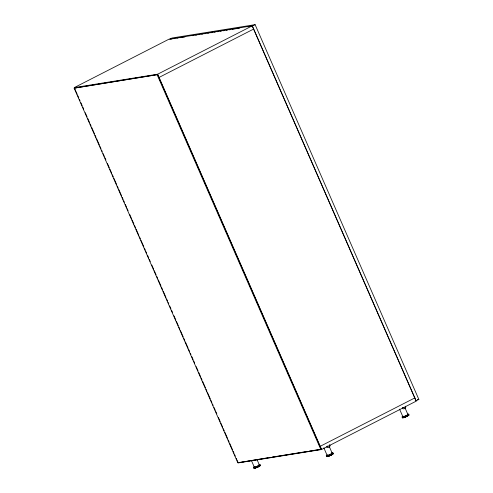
<?xml version="1.0" encoding="UTF-8"?>
<svg xmlns="http://www.w3.org/2000/svg" width="493" height="493" viewBox="0 0 493 493"><rect width="100%" height="100%" fill="white"/><g stroke="black" fill="none" stroke-linecap="round" stroke-linejoin="round"><path stroke-width="0.74" d="M329.885 445.191L329.534 444.92M75.7 90.817L74.289 87.6L168.933 39.206L252.293 25.815L416.258 401.123L321.615 449.517L238.261 462.909L237.139 460.339M169.752 39.163L172.02 37.998L213.438 31.349L210.597 32.797M74.147 88.173L157.631 74.591L321.288 449.191L320.814 449.431L237.805 462.767L74.147 88.173L157.631 74.591M74.289 87.6L157.649 74.209L252.293 25.815M252.274 26.104L255.115 24.65L418.853 399.422L416.012 400.877L252.274 26.104L250.771 26.345M159.054 77.426L253.698 29.032M237.805 462.767L267.711 457.8M320.21 446.301L414.853 397.906M403.077 407.766L403.477 407.612M327.481 446.411C328.209 446.455 327.29 445.475 327.74 446.313M255.115 24.65L213.697 31.305L210.862 32.754L212.366 32.513M170.689 39.212L172.193 38.965M173.702 38.725L175.206 38.485M176.716 38.244L178.219 37.998M179.723 37.758L184.998 36.913M192.529 35.699L194.032 35.459M195.536 35.219L197.046 34.978M198.55 34.732L200.053 34.492M201.563 34.251L203.067 34.005M204.577 33.764L206.08 33.524M207.584 33.284L209.094 33.037M213.876 32.273L215.379 32.033M216.883 31.786L218.393 31.546M219.896 31.305L221.4 31.059M222.91 30.819L224.414 30.578M225.923 30.338L227.427 30.091M228.931 29.851L230.441 29.611M231.944 29.37L239.475 28.156M247.757 26.825L249.261 26.585M417.343 399.669L418.853 399.422M269.221 457.553L270.725 457.313M272.235 457.066L307.7 451.372M309.21 451.132L321.288 449.191M405.456 406.201C407.101 407.921 402.522 410.299 402.3 407.81M404.895 407.612L407.89 414.459M403.04 407.335L403.2 407.693M399.552 409.128L402.849 416.665M329.743 444.914C331.395 446.64 326.81 449 326.588 446.529M329.182 446.325L332.177 453.178M323.839 447.847L327.13 455.384M157.649 74.209L321.615 449.517M157.156 74.837L320.814 449.431M257.229 460.086L259.324 464.881M251.59 460.924L254.283 467.087M76.008 91.519L77.241 94.342M77.857 95.753L78.781 97.867M79.398 99.278L80.014 100.689M80.938 102.809L82.171 105.625M82.787 107.036L83.711 109.156M85.252 112.681L87.101 116.915M87.717 118.326L89.566 122.554M90.182 123.965L91.106 126.085M91.723 127.49L94.496 133.843M95.112 135.248L96.036 137.368M96.653 138.779L99.426 145.127M100.042 146.538L100.966 148.652M101.583 150.063L102.199 151.474M103.123 153.588L104.356 156.41M104.972 157.822L105.896 159.935M107.437 163.46L109.286 167.694M109.902 169.105L111.751 173.339M112.367 174.75L113.291 176.864M113.908 178.275L116.681 184.622M117.297 186.034L118.221 188.147M118.838 189.559L121.611 195.906M122.227 197.317L123.151 199.437M123.768 200.842L124.384 202.253M125.308 204.373L126.541 207.189M127.157 208.601L128.081 210.721M129.622 214.245L131.471 218.479M132.087 219.89L133.936 224.118M134.552 225.529L135.476 227.649M136.093 229.06L138.866 235.407M139.482 236.813L140.406 238.932M141.023 240.344L143.796 246.691M144.412 248.102L145.336 250.216M145.953 251.627L146.569 253.038M147.493 255.152L148.726 257.975M149.342 259.386L150.266 261.5M151.807 265.031L153.656 269.258M154.272 270.669L156.121 274.903M156.737 276.314L157.661 278.428M158.278 279.839L161.051 286.186M161.667 287.598L162.591 289.711M163.208 291.123L165.981 297.47M166.597 298.881L167.521 301.001M168.138 302.412L168.754 303.817M169.678 305.937L170.911 308.76M171.527 310.165L172.451 312.285M173.992 315.81L175.841 320.043M176.457 321.454L178.306 325.682M178.922 327.093L179.846 329.213M180.463 330.624L183.236 336.972M183.852 338.383L184.783 340.497M185.399 341.908L188.172 348.255M188.788 349.666L189.713 351.78M190.329 353.191L190.945 354.603M191.869 356.716L193.102 359.539M193.718 360.95L194.643 363.064M196.183 366.595L198.032 370.822M198.648 372.233L200.497 376.467M201.113 377.878L202.038 379.992M202.654 381.403L205.427 387.751M206.043 389.162L206.968 391.276M207.584 392.687L210.357 399.034M210.973 400.445L211.898 402.565M212.514 403.977L213.13 405.382M214.054 407.501L215.287 410.324M215.903 411.735L216.828 413.849M218.368 417.374L220.217 421.607M220.833 423.019L222.682 427.246M223.298 428.657L224.223 430.777M224.839 432.188L227.612 438.536M228.228 439.947L229.153 442.061M229.769 443.472L232.542 449.819M233.158 451.231L234.083 453.344M234.699 454.756L235.315 456.167M236.239 458.28L236.856 459.692M332.3 454.306A2.557 0.32 -23.6 0 1 329.657 455.686M329.398 455.785A2.557 0.32 -23.6 0 1 328.135 456.198A2.755 0.345 -23.6 0 0 329.312 455.742M332.171 454.287A2.557 0.32 -23.6 0 1 331.573 454.675M331.364 454.786A2.557 0.32 -23.6 0 1 330.661 455.138M330.402 455.261A2.557 0.32 -23.6 0 1 329.614 455.594M329.114 455.791A2.557 0.32 -23.6 0 1 328.098 456.105M332.535 454.041A2.755 0.345 -23.6 0 1 332.535 454.17M332.381 454.318A2.755 0.345 -23.6 0 1 328.165 456.228M327.987 456.271A2.755 0.345 -23.6 0 1 327.525 456.278M332.22 454.318A2.755 0.345 -23.6 0 1 329.589 455.637M331.635 453.018A3.734 0.468 -23.6 0 1 332.381 453.424A3.734 0.468 -23.6 0 1 327.469 455.612A3.734 0.468 -23.6 0 1 327.093 455.039M332.966 453.461A3.734 0.468 -23.6 0 1 330.353 455.335A3.734 0.468 -23.6 0 1 326.668 456.265M333.04 453.702A3.537 0.444 -23.6 0 1 330.051 455.655A3.537 0.444 -23.6 0 1 327.038 456.278M331.536 453.221A2.755 0.345 -23.6 0 1 330.359 454.343A2.755 0.345 -23.6 0 1 327.161 455.285M327.592 454.947A2.755 0.345 -23.6 0 1 327.765 454.842M331.111 453.35A2.755 0.345 -23.6 0 1 331.333 453.277M259.25 466.162A2.557 0.32 -23.6 0 1 257.592 467.05M257.334 467.167A2.557 0.32 -23.6 0 1 255.146 467.925A2.755 0.345 -23.6 0 0 255.941 467.641M259.071 466.168A2.557 0.32 -23.6 0 1 258.517 466.489M258.295 466.606A2.557 0.32 -23.6 0 1 257.556 466.963M257.291 467.081A2.557 0.32 -23.6 0 1 255.103 467.839M259.583 465.645A2.755 0.345 -23.6 0 1 259.583 465.848M259.219 466.119A2.755 0.345 -23.6 0 1 258.622 466.464M258.381 466.594A2.755 0.345 -23.6 0 1 257.586 466.976M257.303 467.099A2.755 0.345 -23.6 0 1 256.194 467.549M259.528 465.731A2.755 0.345 -23.6 0 1 259.528 466.021M259.41 466.113A2.755 0.345 -23.6 0 1 258.659 466.557M258.418 466.68A2.755 0.345 -23.6 0 1 255.14 467.98M259.084 464.628A3.734 0.468 -23.6 0 1 259.281 465.275A3.734 0.468 -23.6 0 1 254.339 467.395A3.734 0.468 -23.6 0 1 254.517 466.588M260.113 465.164A3.734 0.468 -23.6 0 1 257.124 467.204A3.734 0.468 -23.6 0 1 254.111 467.74M260.033 465.423A3.537 0.444 -23.6 0 1 257.383 467.278A3.537 0.444 -23.6 0 1 254.191 467.98M259.016 464.856A2.755 0.345 -23.6 0 1 258.344 465.62A2.755 0.345 -23.6 0 1 255.054 467.007A2.755 0.345 -23.6 0 1 254.739 466.649M407.921 415.396A2.557 0.32 -23.6 0 1 407.927 415.661A2.755 0.345 -23.6 0 0 408.278 415.352M407.674 415.839A2.557 0.32 -23.6 0 1 406.898 416.277M406.657 416.394A2.557 0.32 -23.6 0 1 405.893 416.745A2.755 0.345 -23.6 0 0 406.731 416.388M403.502 417.331A2.557 0.32 -23.6 0 0 405.628 416.862A2.755 0.345 -23.6 0 1 403.422 417.318A2.557 0.32 -23.6 0 0 403.97 417.349M408.062 415.346A2.557 0.32 -23.6 0 1 407.976 415.5M407.471 415.852A2.557 0.32 -23.6 0 1 407.082 416.067M406.62 416.302A2.557 0.32 -23.6 0 1 406.115 416.542M405.332 416.881A2.557 0.32 -23.6 0 1 404.587 417.158M408.21 415.365A2.755 0.345 -23.6 0 1 407.933 415.599M407.606 415.809A2.755 0.345 -23.6 0 1 406.947 416.172M406.688 416.302A2.755 0.345 -23.6 0 1 405.862 416.684M405.585 416.801A2.755 0.345 -23.6 0 1 404.5 417.22M404.26 417.3A2.755 0.345 -23.6 0 1 403.292 417.306M407.643 415.901A2.755 0.345 -23.6 0 1 406.984 416.258M407.347 414.299A3.734 0.468 -23.6 0 1 408.013 414.755A3.734 0.468 -23.6 0 1 402.991 416.949A3.734 0.468 -23.6 0 1 403.077 416.166M408.475 414.786A3.734 0.468 -23.6 0 1 406.072 416.622A3.734 0.468 -23.6 0 1 402.51 417.442M408.401 415.044A3.537 0.444 -23.6 0 1 406.485 416.616A3.537 0.444 -23.6 0 1 402.553 417.75M407.428 414.465A2.755 0.345 -23.6 0 1 407.126 415.081A2.755 0.345 -23.6 0 1 403.835 416.523A2.755 0.345 -23.6 0 1 403.157 416.332"/></g></svg>
